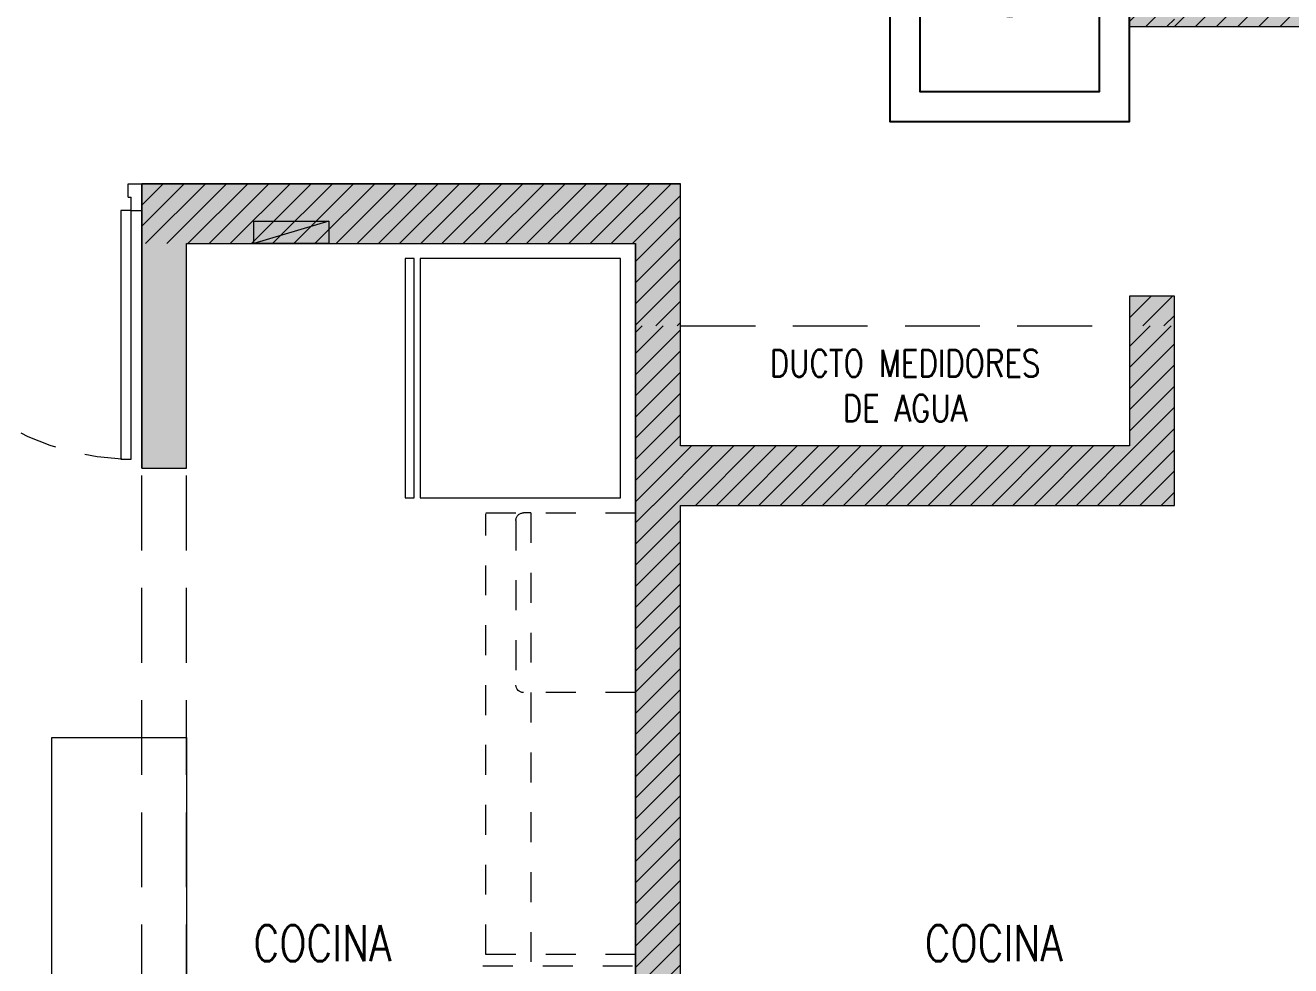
# Model space of a CAD drawing. Header units: millimetres. Extents: x 3738 to 3833, y 1327 to 1657.
# Drawn here: x 3805.983 to 3810.21, y 1485.45 to 1488.592 of the extents above; entities that cross this region are included whole.
import ezdxf
from ezdxf.enums import TextEntityAlignment as Align

# ---------------------------------------------------------------- set-up
doc = ezdxf.new("R2010")
doc.units = ezdxf.units.MM
doc.set_wipeout_variables(frame=1)
for name, pattern in [('CONTINUO', [0]), ('HIDDEN2', [0.1875, 0.125, -0.0625]), ('X-REF_DP_Arquitectura$0$HIDDEN', [0.375, 0.25, -0.125])]:
    doc.linetypes.add(name, pattern=pattern)
doc.layers.get('0').update_dxf_attribs({"color": 251, "lineweight": 9})
for name, color, linetype, lineweight in [('A-07', 251, 'Continuous', 13), ('A-MOBILIARIO', 251, 'Continuous', 13), ('A-MURO BAJO', 251, 'Continuous', 13), ('A-MUROS', 251, 'Continuous', 13), ('A-PROYECCIONES INT.', 251, 'HIDDEN2', 13), ('A-TEXTO-AMBIENTE', 251, 'Continuous', 13), ('A_20_Estructuras', 251, 'Continuous', 13), ('A_30_DispositivosSanit', 251, 'Continuous', 13), ('A_30_Equipamiento', 251, 'Continuous', 13), ('A_50_TextoAmbiente', 251, 'Continuous', 13), ('A_50_TextoIndicaciones', 251, 'Continuous', 13), ('A_50_Vigas', 251, 'X-REF_DP_Arquitectura$0$HIDDEN', 13), ('A_60_HatchEstructuras', 251, 'Continuous', 13), ('MURO CF 120', 251, 'Continuous', 13), ('MURO CF 60', 251, 'Continuous', 13)]:
    doc.layers.add(name, color=color, linetype=linetype, lineweight=lineweight)
doc.styles.add('ROMANS', font='romans.shx', dxfattribs={"width": 0.8})
pattern_1 = [(45, (131.3, -47.8), (-0.035355339, 0.035355339), [])]
pattern_2 = [(45, (-21.67, -43.67528), (-0.03535534, 0.03535534), [])]

# ---------------------------------------------------------------- blocks, each defined once
blk = doc.blocks.new('ESTRUC_P1')
at = {"layer": 'A_60_HatchEstructuras'}
h = blk.add_hatch(color=256, dxfattribs=at)
h.dxf.hatch_style = 1
h.paths.add_polyline_path([(44.25, -4.45), (45.6, -4.45), (45.6, -5.5), (45.75, -5.5), (45.75, -4.3), (43.6, -4.3), (43.6, -4.45), (44.05, -4.45), (44.05, -6.05), (44.25, -6.05)], flags=17)
h.paths.add_polyline_path([(48.7, -2.8), (48.5, -2.8), (48.5, -6.85), (45.75, -6.85), (45.75, -6.25), (45.6, -6.25), (45.6, -6.85), (42.85, -6.85), (42.85, -4.3), (42.7, -4.3), (42.7, -6.85), (39.8499, -6.85), (39.8499, -7), (42.7, -7), (42.7, -9.55), (42.85, -9.55), (42.85, -7), (45.6, -7), (45.6, -7.6), (45.75, -7.6), (45.75, -7), (48.5, -7), (48.5, -11.05), (48.7, -11.05)])
h.paths.add_polyline_path([(44.25, -7.8), (44.05, -7.8), (44.05, -9.4), (43.6, -9.4), (43.6, -9.55), (45.75, -9.55), (45.75, -8.35), (45.6032, -8.35), (45.6, -8.35), (45.6, -9.4), (44.25, -9.4)], flags=17)
h = blk.add_hatch(color=256, dxfattribs=at)
h.dxf.hatch_style = 1
h.paths.add_polyline_path([(38.35, -8.6), (40, -8.6), (40, -7.9), (39.85, -7.9), (39.85, -8.4), (38.35, -8.4), (38.35, -7.525), (36.55, -7.525), (36.55, -8.475), (36.7, -8.475), (36.7, -7.725), (38.2, -7.725), (38.2, -13.79), (38.35, -13.79)])
h.paths.add_polyline_path([(36.7, -10.625), (36.55, -10.625), (36.55, -13.85), (36.85, -13.85), (36.85, -13.7), (36.7, -13.7)])
h.paths.add_polyline_path([(40, -10.35), (39.85, -10.35), (39.85, -13.7), (39.7, -13.7), (39.7, -13.85), (40, -13.85)])
at = {"layer": 'A_20_Estructuras'}
for points in [[(48.7, -2.8), (48.5, -2.8), (48.5, -6.85), (45.75, -6.85), (45.75, -6.25), (45.6, -6.25), (45.6, -6.85), (42.85, -6.85), (42.85, -4.3), (42.7, -4.3), (42.7, -6.85), (39.8499, -6.85), (39.8499, -7), (42.7, -7), (42.7, -9.55), (42.85, -9.55), (42.85, -7), (45.6, -7), (45.6, -7.6), (45.75, -7.6), (45.75, -7), (48.5, -7), (48.5, -11.05), (48.7, -11.05)], [(38.35, -8.6), (40, -8.6), (40, -7.9), (39.85, -7.9), (39.85, -8.4), (38.35, -8.4), (38.35, -7.525), (36.55, -7.525), (36.55, -8.475), (36.7, -8.475), (36.7, -7.725), (38.2, -7.725), (38.2, -13.79), (38.35, -13.79)]]:
    blk.add_lwpolyline(points, close=True, dxfattribs=at)
at = {"layer": 'A_50_Vigas'}
blk.add_line((38.35, -8, 0), (39.85, -8, 0), dxfattribs=at)
for points in [[(36.55, -10.625), (36.55, -8.475)], [(36.7, -10.625), (36.7, -8.475)]]:
    blk.add_lwpolyline(points, dxfattribs=at)
blk = doc.blocks.new('DPTO 65')
at = {"layer": 'A-MUROS'}
blk.add_line((-8.8501, 0.15), (-8.8501, 0), dxfattribs=at)
blk = doc.blocks.new('*U258')
for p, q in [((0.01, 0.855), (0.01, 0.9)), ((0.1, 0.865), (0.1, 0.9)), ((0.055, 0.855), (0.01, 0.855)), ((0.1, 0.865), (0.055, 0.865)), ((0.055, 0.855), (0.055, 0.865)), ((0.055, 0.045), (0.01, 0.045)), ((0.01, 0.045), (0.01, 0)), ((0.055, 0.045), (0.055, 0.035)), ((0.1, 0.035), (0.055, 0.035)), ((0.1, 0.035), (0.1, 0))]:
    blk.add_line(p, q)
blk.add_lwpolyline([(0.93, 0.07), (0.93, 0.035), (0.1, 0.035), (0.1, 0.07)], close=True)
at = {"color": 7, "linetype": 'HIDDEN2'}
blk.add_arc((0.0995, 0.0339), 0.8311, 2.2301, 89.9672, dxfattribs=at)
blk = doc.blocks.new('REFRI')
blk.add_wipeout([(0.4, 0), (-0.4, 0), (-0.4, -0.67), (0.4, -0.67)])
blk.add_wipeout([(-0.4, -0.69), (-0.4, -0.72), (0.4, -0.72), (0.4, -0.69)])
for points in [[(-0.4, 0), (-0.4, -0.67), (0.4, -0.67), (0.4, 0)], [(-0.4, -0.69), (-0.4, -0.72), (0.4, -0.72), (0.4, -0.69)]]:
    blk.add_lwpolyline(points, close=True)
blk = doc.blocks.new('Tab.Electrico')
blk.add_hatch(color=256).paths.add_polyline_path([(0.075, 0), (0.075, 0.25), (0, 0)])
for p, q in [((0.075, 0.25), (0, 0)), ((0.075, 0.25), (0, 0.25)), ((0, 0.25), (0, 0)), ((0.075, 0), (0.075, 0.25)), ((0, 0), (0.075, 0))]:
    blk.add_line(p, q)
blk = doc.blocks.new('DPTO 75_1P')
blk.add_arc((-1.275, -1.675, 0), 0.025, 270, 0)
at = {"layer": 'A-MURO BAJO', "elevation": 0}
blk.add_lwpolyline([(0, -3.25), (0.3, -3.25), (0.3, -1.85), (-0.15, -1.85), (-0.15, -3.1), (0, -3.1), (0, -3.2)], dxfattribs=at)
at = {"layer": 'A-MUROS'}
for p, q in [((0, 0, 0), (-1.8, 0, 0)), ((0, -0.95, 0), (0, 0, 0)), ((-0.15, -0.2, 0), (-1.65, -0.2, 0)), ((-1.65, -6.265, 0), (-1.65, -0.2, 0)), ((-0.15, -0.95, 0), (-0.15, -0.2, 0)), ((0, -0.95, 0), (-0.15, -0.95, 0))]:
    blk.add_line(p, q, dxfattribs=at)
at = {"layer": 'A-PROYECCIONES INT.'}
blk.add_line((0, 0), (0, 0), dxfattribs=at)
at = {"layer": 'A-PROYECCIONES INT.', "ltscale": 0.5}
for p, q in [((-1.15, -1.1, 0), (-1.65, -1.1, 0)), ((-1.3, -1.1, 0), (-1.3, -2.6125, 0)), ((-1.3, -1.1, 0), (-1.275, -1.1, 0)), ((-1.25, -1.125, 0), (-1.25, -1.675, 0)), ((-1.15, -2.575, 0), (-1.15, -1.1025, 0)), ((-1.65, -1.7, 0), (-1.275, -1.7, 0)), ((-1.65, -2.575, 0), (-1.15, -2.575, 0))]:
    blk.add_line(p, q, dxfattribs=at)
at = {"layer": 'A-PROYECCIONES INT.', "ltscale": 0.5, "elevation": 0}
blk.add_lwpolyline([(-1.14, -3.2125), (-1.14, -2.6125), (-1.65, -2.6125), (-1.65, -3.2125)], close=True, dxfattribs=at)
at = {"layer": 'A-PROYECCIONES INT.', "ltscale": 0.5}
blk.add_arc((-1.275, -1.125, 0), 0.025, 0, 90, dxfattribs=at)
at = {"rotation": 90}
blk.add_blockref('Tab.Electrico', (-0.375, -0.2, 0), dxfattribs=at)
at = {"layer": 'A-MOBILIARIO', "rotation": 270}
blk.add_blockref('*U258', (0, 0.01, 0), dxfattribs=at)
at = {"layer": 'A_30_Equipamiento', "extrusion": (-4.49068e-08, 3.60284e-08, -1), "zscale": -1.000000000000004, "rotation": 270}
blk.add_blockref('REFRI', (1.6, -0.65, 0), dxfattribs=at)
blk = doc.blocks.new('TF_P1')
blk.add_blockref('DPTO 65', (50.05, 4.05))
at = {"xscale": -1}
blk.add_blockref('DPTO 75_1P', (37.9, 3.525, 0), dxfattribs=at)
blk = doc.blocks.new('TEXTO AMBIENTES P1')
at = {"layer": 'A-TEXTO-AMBIENTE', "style": 'ROMANS', "width": 0.8}
for p in [(37.1538, -10.1226, 0), (39.3962, -10.1226, 0)]:
    blk.add_text('COCINA', height=0.12, dxfattribs=at).set_placement(p, align=Align.CENTER)
blk = doc.blocks.new('TEXTO DUCTOS P1')
at = {"layer": 'A_50_TextoIndicaciones', "insert": (39.1, -8.2), "char_height": 0.09, "width": 1.064578, "attachment_point": 5, "style": 'ROMANS'}
blk.add_mtext('\\pxsm1,qc,t16;DUCTO MEDIDORES DE AGUA', dxfattribs=at)
blk = doc.blocks.new('R')
at = {"layer": 'A_30_DispositivosSanit', "linetype": 'Continuous'}
for p, q in [((-0.0083, -0.0497), (-0.0083, 0.0497)), ((0.0083, -0.0497), (0.0083, 0.0497)), ((0.0694, -0.0367), (0.0694, 0.0367))]:
    blk.add_line(p, q, dxfattribs=at)
blk.add_circle((0, 0), 0.0504, dxfattribs=at)
blk = doc.blocks.new('A$C90025832')
at = {"layer": 'A_30_DispositivosSanit', "color": 3, "lineweight": 25, "ltscale": 0.35}
for points in [[(-1.4998, 1.0079), (-0.6998, 1.0079), (-0.6998, 0.2079), (-1.4998, 0.2079)], [(-1.3998, 0.9079), (-0.7998, 0.9079), (-0.7998, 0.3079), (-1.3998, 0.3079)]]:
    blk.add_lwpolyline(points, close=True, dxfattribs=at)
at = {"layer": 'A_30_DispositivosSanit', "linetype": 'Continuous', "xscale": -1}
blk.add_blockref('R', (-1.0998, 0.6079), dxfattribs=at)
at = {"layer": 'A_30_DispositivosSanit', "linetype": 'Continuous'}
blk.add_blockref('R', (-1.0998, 0.6079), dxfattribs=at)
blk = doc.blocks.new('is-des-tf_28.02.2025')
at = {"layer": 'A_30_DispositivosSanit', "linetype": 'CONTINUO', "xscale": -1}
blk.add_blockref('A$C90025832', (-4.35, 2.925), dxfattribs=at)
blk = doc.blocks.new('TORRE F HATCH CORTAFUEGO')
at = {"layer": 'MURO CF 120'}
h = blk.add_hatch(dxfattribs=at)
h.set_pattern_fill('_USER', color=256, scale=0.05, angle=45, style=0, pattern_type=0)
h.set_pattern_definition(pattern_1)
h.paths.add_polyline_path([(-11.7, 7.6749), (-18.4, 7.675), (-18.4, 7.525), (-11.7, 7.525)])
h.paths.add_polyline_path([(-7.5, 6.9999), (-7.35, 6.9999), (-7.35, 6.85), (-7.5, 6.85)])
h.paths.add_polyline_path([(-39.8499, 6.85), (-40.0005, 6.85), (-40.0005, 7), (-39.8499, 7)])
h = blk.add_hatch(dxfattribs=at)
h.set_pattern_fill('_USER', color=256, scale=0.05, angle=45, style=0, pattern_type=0)
h.set_pattern_definition(pattern_1)
h.paths.add_polyline_path([(-10.8, 6.125), (-9, 6.125), (-9, 6.325), (-10.8, 6.325)])
h = blk.add_hatch(dxfattribs=at)
h.set_pattern_fill('_USER', color=256, scale=0.05, angle=45, style=0, pattern_type=0)
h.set_pattern_definition(pattern_1)
h.paths.add_polyline_path([(-9.15, 5.85), (-9, 5.85), (-9, 6.125), (-9.15, 6.125)])
h = blk.add_hatch(dxfattribs=at)
h.set_pattern_fill('_USER', color=256, scale=0.05, angle=45, style=0, pattern_type=0)
h.set_pattern_definition(pattern_1)
h.paths.add_polyline_path([(-7.5, 5.85), (-7.35, 5.85), (-7.35, 5.95), (-7.5, 5.95)])
at = {"layer": 'MURO CF 60'}
h = blk.add_hatch(dxfattribs=at)
h.set_pattern_fill('_USER', color=256, scale=0.05, angle=45, pattern_type=0)
h.set_pattern_definition(pattern_2)
edge = h.paths.add_edge_path()
edge.add_line((-9, 8.6), (-9.15, 8.6))
edge.add_line((-9.15, 8.6), (-9.15, 13.7899))
edge.add_line((-9.15, 13.7899), (-9, 13.7899))
edge.add_line((-9, 13.7899), (-9, 8.6))
edge = h.paths.add_edge_path()
edge.add_line((-9, 5.2499), (-9.15, 5.2499))
edge.add_line((-9.15, 5.2499), (-9.15, 0.06))
edge.add_line((-9.15, 0.06), (-9, 0.06))
edge.add_line((-9, 0.06), (-9, 5.2499))
edge = h.paths.add_edge_path()
edge.add_line((-38.35, 8.6), (-38.35, 13.7899))
edge.add_line((-38.35, 13.7899), (-38.2, 13.7899))
edge.add_line((-38.2, 13.7899), (-38.2, 8.6))
edge.add_line((-38.2, 8.6), (-38.35, 8.6))
edge = h.paths.add_edge_path()
edge.add_line((-38.35, 5.2499), (-38.2, 5.2499))
edge.add_line((-38.2, 5.2499), (-38.2, 0.06))
edge.add_line((-38.2, 0.06), (-38.35, 0.06))
edge.add_line((-38.35, 0.06), (-38.35, 5.2499))
h = blk.add_hatch(dxfattribs=at)
h.set_pattern_fill('_USER', color=256, scale=0.05, angle=45, pattern_type=0)
h.set_pattern_definition(pattern_2)
h.paths.add_polyline_path([(1.35, 7), (-7.35, 6.9999), (-7.35, 6.8499), (-3.5, 6.8499), (-3.5, 6.8499), (-3.35, 6.8499), (1.35, 6.8499)])
h = blk.add_hatch(dxfattribs=at)
h.set_pattern_fill('_USER', color=256, scale=0.05, angle=45, pattern_type=0)
h.set_pattern_definition(pattern_2)
h.paths.add_polyline_path([(-9.1501, 5.45), (-8.9999, 5.45), (-9, 5.85), (-9.1502, 5.85)])
h = blk.add_hatch(dxfattribs=at)
h.set_pattern_fill('_USER', color=256, scale=0.05, angle=45, pattern_type=0)
h.set_pattern_definition(pattern_2)
h.paths.add_polyline_path([(-7.4999, 5.45), (-7.3497, 5.45), (-7.3498, 5.85), (-7.5, 5.85)])
h = blk.add_hatch(dxfattribs=at)
h.set_pattern_fill('_USER', color=256, scale=0.05, angle=45, pattern_type=0)
h.set_pattern_definition(pattern_2)
h.paths.add_polyline_path([(-9.15, 5.25), (-7.35, 5.25), (-7.35, 5.45), (-9.15, 5.45)])

msp = doc.modelspace()

# ---------------------------------------------------------------- block references
at = {"color": 251}
msp.add_blockref('ESTRUC_P1', (3769.8221, 1495.5876), dxfattribs=at)

# ---------------------------------------------------------------- next in the draw order: block references
msp.add_blockref('TF_P1', (3768.4721, 1484.5379), dxfattribs=at)

# ---------------------------------------------------------------- next in the draw order: block references
at = {"layer": 'A-07'}
msp.add_blockref('is-des-tf_28.02.2025', (3812.5221, 1485.1379), dxfattribs=at)
at = {"layer": 'A_50_TextoAmbiente'}
msp.add_blockref('TEXTO AMBIENTES P1', (3769.8221, 1495.5879), dxfattribs=at)
at = {"layer": 'A_50_TextoIndicaciones'}
msp.add_blockref('TEXTO DUCTOS P1', (3769.8221, 1495.5879), dxfattribs=at)
at = {"layer": 'MURO CF 120', "color": 251}
msp.add_blockref('TORRE F HATCH CORTAFUEGO', (3817.1721, 1481.7379), dxfattribs=at)

doc.saveas('drawing.dxf')
